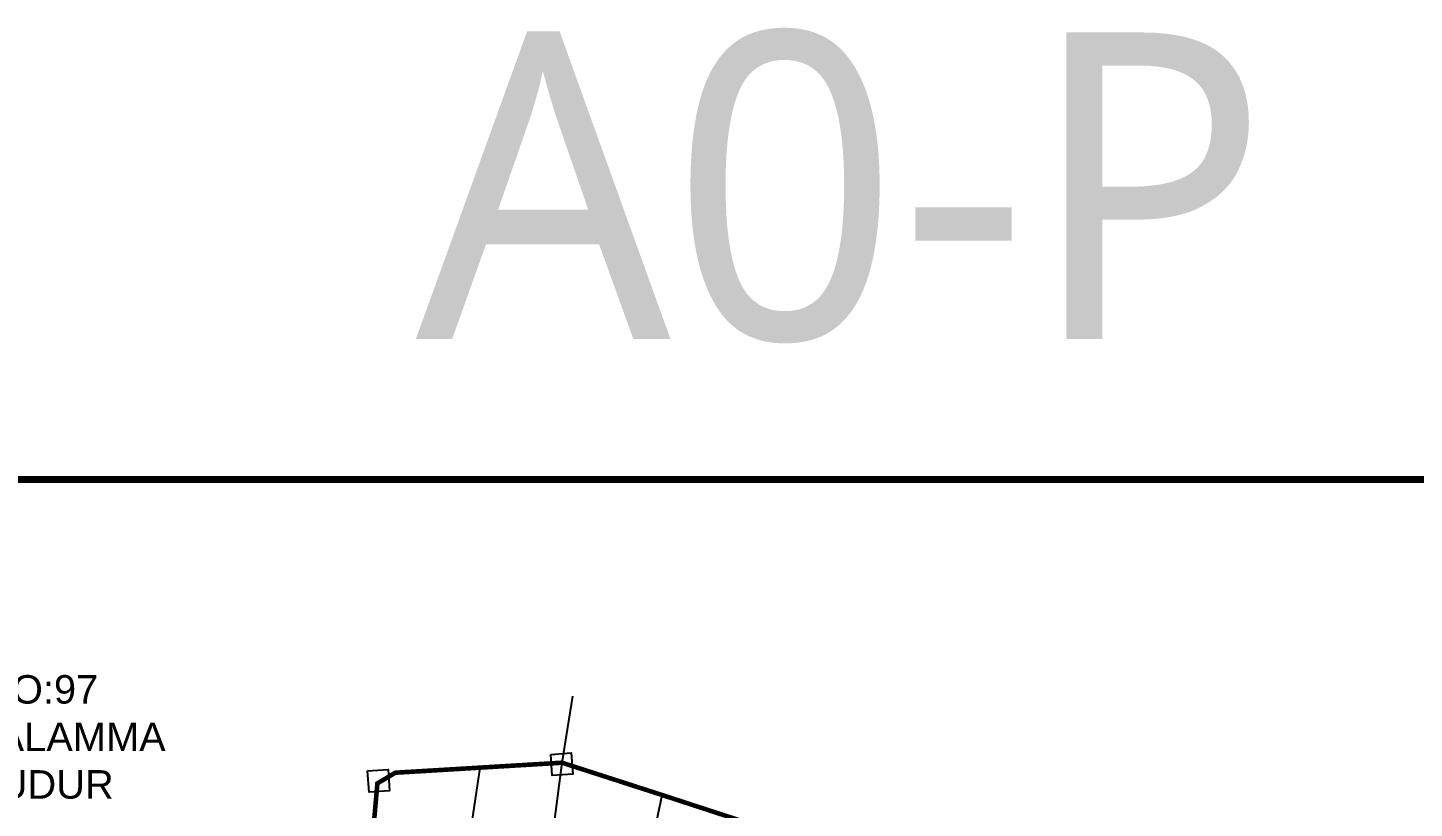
# Model space of a CAD drawing. Header units: millimetres. Extents: x 194974 to 210505, y 1603976 to 1614238.
# Drawn here: x 197653 to 199081, y 1613435 to 1614238 of the extents above; entities that cross this region are included whole.
import ezdxf

# ---------------------------------------------------------------- set-up
doc = ezdxf.new("R2010")
doc.units = ezdxf.units.MM
doc.header["$LTSCALE"] = 15
for name, color, linetype in [('BOUNDRY STONES', 240, 'Continuous'), ('CADAS', 1, 'Continuous'), ('DIMENSION', 1, 'Continuous'), ('PLOTS', 7, 'Continuous'), ('VILLAGE BOUNDRY', 5, 'Continuous')]:
    doc.layers.add(name, color=color, linetype=linetype)
doc.styles.get("Standard").update_dxf_attribs({"font": 'arial.ttf'})
doc.styles.add('TMS', font='trebuc.ttf')

msp = doc.modelspace()

# ---------------------------------------------------------------- linework, layer by layer
at = {"color": 5, "const_width": 7}
msp.add_lwpolyline([(194977.8, 1613773.1), (202214.5, 1613773.1), (202214.5, 1604139.6), (194977.8, 1604139.6)], close=True, dxfattribs=at)
at = {"layer": 'BOUNDRY STONES'}
msp.add_lwpolyline([(198203.2, 1613481.5), (198214.4, 1613550.1)], dxfattribs=at)
for points in [[(198191.7, 1613490.1), (198212.8, 1613491.6), (198214.3, 1613469.7), (198193.2, 1613468.3)], [(198002.9, 1613473.1), (198024, 1613474.5), (198025.5, 1613452.7), (198004.4, 1613451.2)]]:
    msp.add_lwpolyline(points, close=True, dxfattribs=at)
at = {"layer": 'PLOTS', "color": 0}
for points in [[(198118.7, 1613476.4), (198101.7, 1613363.2), (198084.8, 1613243.2), (197993.6, 1613258.3)], [(198001.1, 1613330.2), (198101.7, 1613363.2), (198187.2, 1613357.5), (198203.2, 1613481.5)], [(198084.8, 1613243.2), (198256.6, 1613213.7), (198273.2, 1613291.4), (198288.3, 1613361.7), (198306.5, 1613448.2)]]:
    msp.add_lwpolyline(points, dxfattribs=at)
at = {"layer": 'VILLAGE BOUNDRY', "const_width": 4.72}
for points in [[(197855, 1612396.5), (197850.1, 1612397.3), (197880.1, 1612540.3), (197901.6, 1612684.2), (197917.2, 1612775.5), (197936.1, 1612879.7), (197947.7, 1612938.4), (197958, 1612993.6), (197974.3, 1613087.6), (197984.5, 1613184.9), (197994.7, 1613266.8), (198004.7, 1613366), (198013, 1613460.2), (198031.5, 1613471.2)], [(198004.7, 1613366), (198013, 1613460.2), (198031.5, 1613471.2), (198203.2, 1613481.5), (198306.5, 1613448.2), (198396.2, 1613418.9)], [(198031.5, 1613471.2), (198203.2, 1613481.5), (198306.5, 1613448.2), (198396.2, 1613418.9), (198574.2, 1613369.1), (198720.2, 1613331.9), (198836.1, 1613298.4), (199020.3, 1613243.2), (199180.1, 1613192.4)]]:
    msp.add_lwpolyline(points, dxfattribs=at)

# ---------------------------------------------------------------- texts
at = {"layer": 'CADAS', "color": 2, "style": 'TMS'}
msp.add_text('A0-P', height=315.69, dxfattribs=at).set_placement((198052.6, 1613917.7))
at = {"layer": 'DIMENSION', "color": 1, "insert": (197666.2, 1613571.7), "char_height": 29.35, "width": 359.925, "attachment_point": 2}
msp.add_mtext('NO:97\\PANKALAMMA\\PGUDUR ', dxfattribs=at)

doc.saveas('drawing.dxf')
